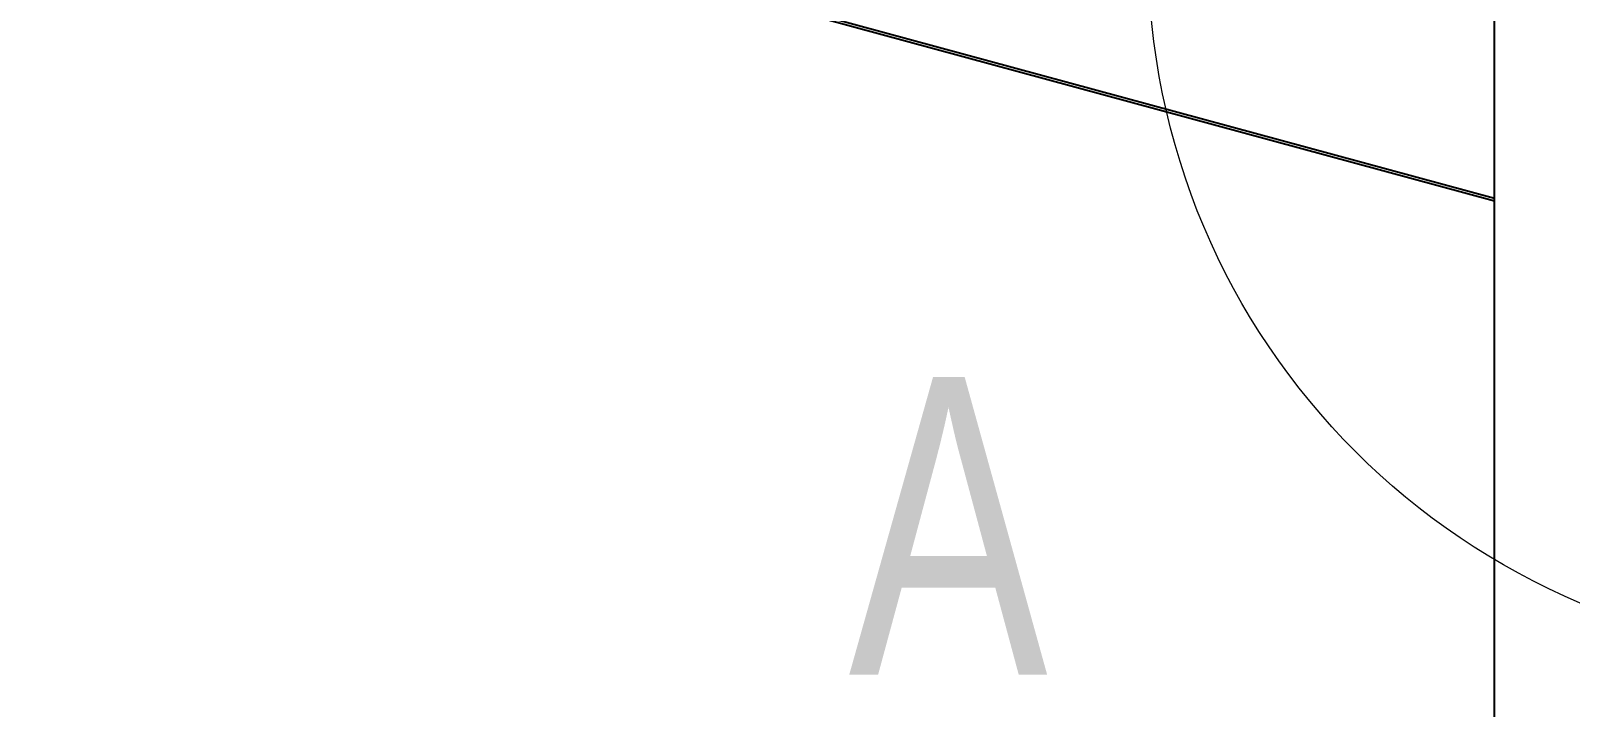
# Model space of a CAD drawing. Header units: millimetres. Extents: x 0 to 279, y 0 to 216.
# Drawn here: x 185.88 to 203.99, y 59.42 to 67.38 of the extents above; entities that cross this region are included whole.
import ezdxf

# ---------------------------------------------------------------- set-up
doc = ezdxf.new("R2010")
doc.units = ezdxf.units.MM
doc.styles.add('SLDTEXTSTYLE0', font='TXT', dxfattribs={"width": 0.75})

msp = doc.modelspace()

# ---------------------------------------------------------------- linework, layer by layer
at = {"color": 7, "linetype": 'Continuous', "lineweight": 25}
for p, q in [((203.098, 48.704), (203.098, 98.563)), ((203.098, 65.406), (185.877, 70.086)), ((203.098, 65.375), (185.929, 70.041))]:
    msp.add_line(p, q, dxfattribs=at)
at = {"color": 7, "linetype": 'Continuous', "lineweight": 18}
msp.add_circle((207.343, 68.314), 8.32, dxfattribs=at)

# ---------------------------------------------------------------- texts
at = {"color": 7, "linetype": 'Continuous', "lineweight": 18, "insert": (195.499, 63.307), "char_height": 3.5, "attachment_point": 1, "style": 'SLDTEXTSTYLE0'}
msp.add_mtext('A', dxfattribs=at)

doc.saveas('drawing.dxf')
